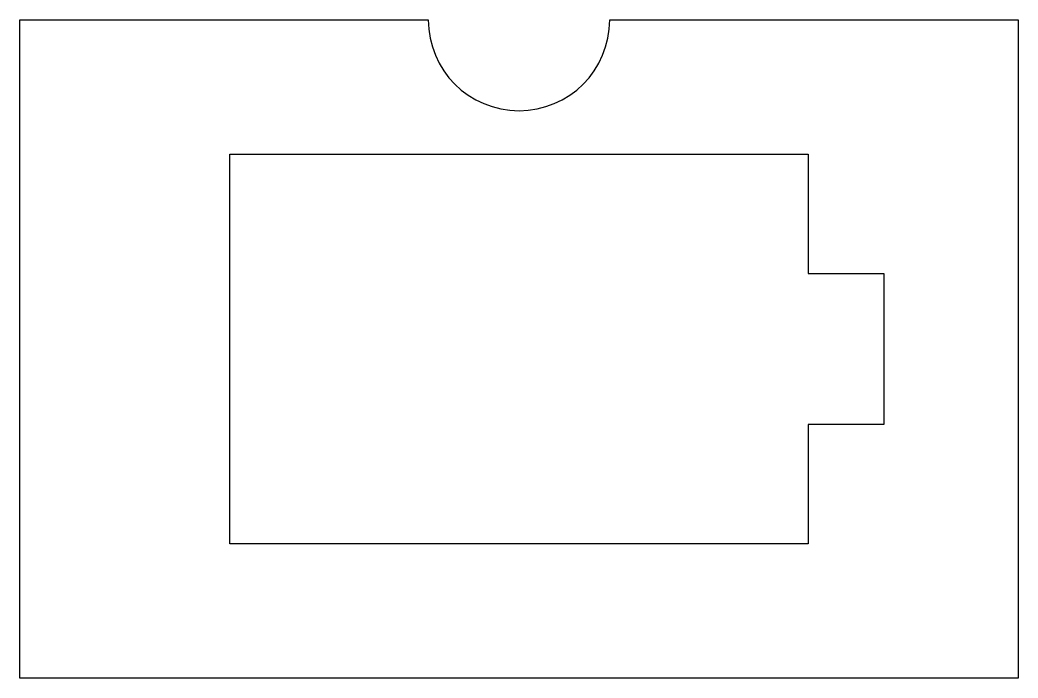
# Model space of a CAD drawing. Header units: millimetres. Extents: x 0 to 132, y 0 to 87.
import ezdxf

# ---------------------------------------------------------------- set-up
doc = ezdxf.new("R2010")
doc.units = ezdxf.units.MM
doc.header["$MEASUREMENT"] = 0

msp = doc.modelspace()

# ---------------------------------------------------------------- linework, layer by layer
msp.add_lwpolyline([(78, 87), (132, 87), (132, 0), (0, 0), (0, 87), (54, 87, 1)], format="xyb", close=True)
msp.add_lwpolyline([(114.25, 43.5), (114.25, 33.5), (104.25, 33.5), (104.25, 17.75), (27.75, 17.75), (27.75, 69.25), (104.25, 69.25), (104.25, 53.5), (114.25, 53.5)], close=True)

doc.saveas('drawing.dxf')
